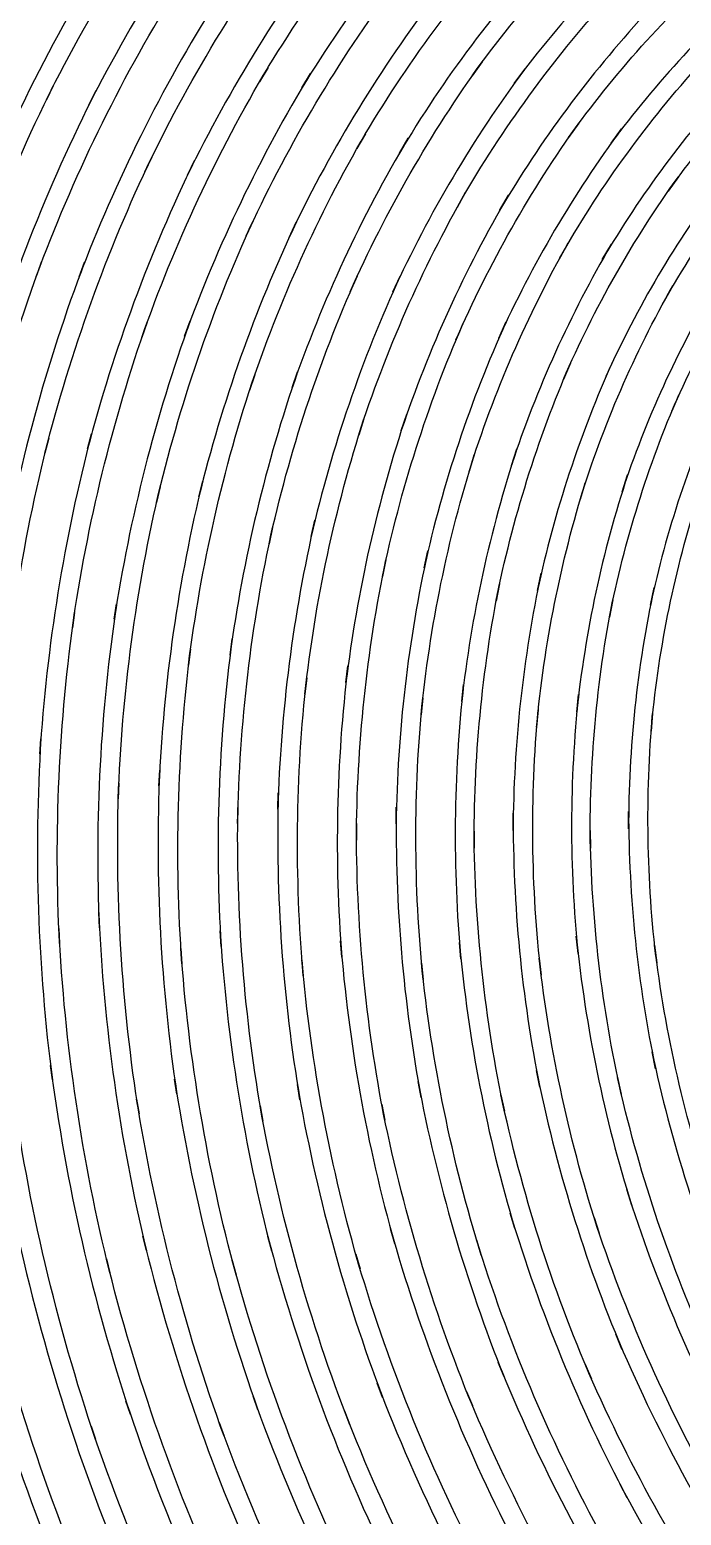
# Model space of a CAD drawing. Extents: x -32 to 185, y 69 to 286.
# Drawn here: x 40.84 to 54.67, y 151.1 to 182.62 of the extents above; entities that cross this region are included whole.
import ezdxf

# ---------------------------------------------------------------- set-up
doc = ezdxf.new("R2010")
doc.units = 0
doc.layers.add('Ebene_1', color=7, linetype='CONTINUOUS')

msp = doc.modelspace()

# ---------------------------------------------------------------- linework, layer by layer
at = {"layer": 'Ebene_1', "color": 7}
for p, q in [((50.451047, 181.944998), (50.23392, 181.643616)), ((45.90257, 181.823834), (45.722861, 181.521434)), ((46.620644, 181.388561), (46.805953, 181.692743)), ((51.12763, 181.485034), (51.350612, 181.785907)), ((41.34493, 181.432597), (41.198821, 181.138852)), ((42.100421, 181.031688), (42.251367, 181.328743)), ((52.503195, 180.644269), (52.283522, 180.337542)), ((47.969736, 180.417469), (47.78799, 180.103869)), ((48.690355, 180.005869), (48.877955, 180.320487)), ((53.183086, 180.214342), (53.408105, 180.518524)), ((43.435259, 179.918814), (43.28915, 179.611832)), ((44.194314, 179.540305), (44.34526, 179.849578)), ((54.613633, 179.505432), (54.392942, 179.19845)), ((50.097738, 179.175795), (49.913956, 178.852777)), ((50.819375, 178.790413), (51.009266, 179.113177)), ((45.587952, 178.572013), (45.441334, 178.252049)), ((46.34828, 178.214885), (46.500244, 178.537649)), ((52.276649, 178.10034), (52.090576, 177.771721)), ((52.998032, 177.744994), (53.189704, 178.071576)), ((41.097766, 177.698158), (40.983729, 177.390412)), ((41.891694, 177.380485), (42.010058, 177.691539)), ((47.793081, 177.392957), (47.645699, 177.062048)), ((48.553155, 177.060266), (48.706137, 177.393212)), ((54.496033, 177.192375), (54.309451, 176.864011)), ((43.337004, 176.414993), (43.224495, 176.09452)), ((44.131951, 176.119211), (44.249551, 176.443502)), ((50.040974, 176.384702), (49.89232, 176.043865)), ((50.799266, 176.07772), (50.953775, 176.419065)), ((53.076686, 175.270301), (53.232468, 175.61521)), ((45.620788, 175.30441), (45.508788, 174.97121)), ((46.414716, 175.031028), (46.531298, 175.367283)), ((52.321704, 175.546992), (52.171776, 175.200301)), ((54.625088, 174.879828), (54.474142, 174.533391)), ((47.938427, 174.366664), (47.82719, 174.022009)), ((48.729809, 174.1167), (48.846646, 174.4639)), ((42.072167, 173.727245), (42.156676, 174.04899)), ((41.248966, 173.958881), (41.168021, 173.640954)), ((51.067557, 173.379026), (51.184903, 173.734117)), ((50.281011, 173.603281), (50.169265, 173.248699)), ((53.418032, 172.818008), (53.536141, 173.177426)), ((43.611914, 172.920844), (43.533768, 172.589935)), ((44.433587, 172.710844), (44.515805, 173.045826)), ((52.637595, 173.012226), (52.525595, 172.652044)), ((46.819189, 171.871607), (46.899626, 172.218552)), ((46.000571, 172.059461), (45.92497, 171.715825)), ((49.218283, 171.20877), (49.297446, 171.566661)), ((48.405009, 171.373461), (48.330936, 171.018369)), ((50.815302, 170.863097), (50.741993, 170.498587)), ((51.621194, 170.723606), (51.700103, 171.089388)), ((54.017996, 170.41586), (54.097414, 170.78546)), ((41.796494, 170.256514), (41.750167, 169.931968)), ((42.639804, 170.11346), (42.689695, 170.442842)), ((53.221523, 170.526078), (53.148214, 170.155969)), ((45.095915, 169.354659), (45.142242, 169.696259)), ((44.256678, 169.476332), (44.214169, 169.138804)), ((47.557117, 168.773276), (47.600136, 169.127095)), ((46.723226, 168.872549), (46.684535, 168.523567)), ((50.013229, 168.369567), (50.053956, 168.733313)), ((49.186973, 168.446185), (49.151083, 168.085749)), ((52.454067, 168.142258), (52.493522, 168.514404)), ((51.637739, 168.194949), (51.603885, 167.825348)), ((54.066105, 168.11604), (54.03276, 167.740076)), ((41.061366, 167.25313), (41.081475, 167.573603)), ((43.588241, 166.581129), (43.603005, 166.913566)), ((42.734749, 166.633565), (42.72304, 166.305711)), ((46.111298, 166.08731), (46.120971, 166.431711)), ((48.620355, 165.77091), (48.6257, 166.127274)), ((45.263915, 166.118874), (45.257552, 165.778546)), ((51.10523, 165.630655), (51.107012, 165.996692)), ((53.556505, 165.664255), (53.55625, 166.038438)), ((47.780609, 165.781092), (47.779336, 165.429564)), ((50.275665, 165.619455), (50.278211, 165.256728)), ((52.739413, 165.629637), (52.744759, 165.25851)), ((42.322894, 163.568835), (42.30864, 163.889563)), ((41.461766, 163.551272), (41.478057, 163.235635)), ((44.907042, 163.169199), (44.886169, 163.501635)), ((47.468281, 162.946217), (47.441045, 163.290362)), ((52.482577, 163.023089), (52.445158, 163.387599)), ((44.052532, 163.131017), (44.075951, 162.803162)), ((49.996683, 162.898871), (49.963847, 163.253453)), ((54.107342, 163.195926), (54.152142, 162.827089)), ((46.622171, 162.887416), (46.651953, 162.549125)), ((49.160501, 162.819962), (49.196392, 162.470216)), ((51.658612, 162.923562), (51.699849, 162.563634)), ((54.128978, 160.576651), (54.053378, 160.935306)), ((41.325075, 160.33916), (41.284857, 160.646142)), ((51.670321, 160.188978), (51.600321, 160.53796)), ((43.968787, 160.039814), (43.920678, 160.356978)), ((46.58068, 159.917123), (46.524935, 160.244978)), ((49.151083, 159.967523), (49.087701, 160.306323)), ((53.320286, 160.390832), (53.39945, 160.036759)), ((43.114531, 159.930868), (43.164422, 159.618286)), ((50.847375, 160.021741), (50.92043, 159.677595)), ((45.735334, 159.788068), (45.79337, 159.464541)), ((48.316173, 159.819377), (48.381591, 159.485922)), ((53.622687, 157.672284), (53.515778, 158.012103)), ((51.141375, 157.184575), (51.042102, 157.514975)), ((52.822141, 157.418248), (52.931086, 157.084538)), ((43.31995, 156.722574), (43.247404, 157.023193)), ((45.980716, 156.705265), (45.899007, 157.015811)), ((48.591082, 156.860793), (48.500209, 157.18152)), ((50.326829, 156.948356), (50.427629, 156.623302)), ((42.472567, 156.542865), (42.545876, 156.246828)), ((45.143006, 156.50621), (45.225733, 156.200756)), ((47.763809, 156.642902), (47.8557, 156.328029)), ((53.415996, 154.628936), (53.282359, 154.946609)), ((50.914321, 154.035845), (50.790357, 154.344863)), ((52.631231, 154.307445), (52.765886, 153.995117)), ((48.335518, 153.603881), (48.221227, 153.904244)), ((42.98115, 153.241917), (42.887477, 153.524717)), ((45.687988, 153.338135), (45.583879, 153.629335)), ((50.115302, 153.731153), (50.240284, 153.427735)), ((47.523772, 153.316753), (47.638572, 153.021735)), ((42.147003, 152.993225), (42.241185, 152.715007)), ((44.864533, 153.069335), (44.968897, 152.782716)), ((53.524941, 151.474097), (53.368905, 151.767842))]:
    msp.add_line(p, q, dxfattribs=at)
for points in [[(41.041002, 186.769148), (39.685292, 184.766128), (38.525327, 182.637108), (37.577908, 180.411869)], [(41.198821, 181.138852), (42.192312, 183.135763), (43.379004, 185.030601), (44.742097, 186.795875)], [(45.61697, 186.536239), (44.267114, 184.821364), (43.088822, 182.97769), (42.100421, 181.031688)], [(45.722861, 181.521434), (46.743589, 183.23809), (47.935372, 184.847328), (49.279628, 186.324711)], [(50.146611, 186.038093), (48.816609, 184.611873), (47.635263, 183.053799), (46.620644, 181.388561)], [(50.23392, 181.643616), (51.267121, 183.078235), (52.448467, 184.400346), (53.758105, 185.588056)], [(38.796673, 178.857613), (39.655765, 181.042888), (40.724347, 183.14009), (41.987912, 185.119437)], [(54.616179, 185.273946), (53.322577, 184.138164), (52.15294, 182.867981), (51.12763, 181.485034)], [(42.878059, 184.919873), (41.624421, 182.991944), (40.561184, 180.946415), (39.703874, 178.812304)], [(43.28915, 179.611832), (44.197878, 181.519652), (45.293952, 183.333036), (46.56108, 185.024237)], [(47.445372, 184.797437), (46.189189, 183.157654), (45.099988, 181.396452), (44.194314, 179.540305)], [(47.78799, 180.103869), (48.731846, 181.732198), (49.840647, 183.259726), (51.09683, 184.661255)], [(51.974249, 184.407473), (50.730539, 183.057617), (49.629883, 181.582525), (48.690355, 180.005869)], [(52.283522, 180.337542), (53.246468, 181.682561), (54.35196, 182.920417), (55.580143, 184.028709)], [(56.448908, 183.746418), (55.234979, 182.691326), (54.139669, 181.506925), (53.183086, 180.214342)], [(40.983729, 177.390412), (41.759076, 179.481759), (42.737804, 181.492161), (43.905659, 183.392345)], [(44.802678, 183.226635), (43.642714, 181.378379), (42.667549, 179.420159), (41.891694, 177.380485)], [(45.441334, 178.252049), (46.273953, 180.067469), (47.287808, 181.794307), (48.467373, 183.40609)], [(49.360065, 183.213145), (48.189409, 181.653543), (47.180135, 179.978887), (46.34828, 178.214885)], [(49.913956, 178.852777), (50.78883, 180.389215), (51.823049, 181.829434), (52.99905, 183.149508)], [(53.885378, 182.928308), (52.719813, 181.661434), (51.691958, 180.27416), (50.819375, 178.790413)], [(54.392942, 179.19845), (55.293016, 180.449542), (56.330035, 181.596779), (57.48389, 182.61878)], [(47.645699, 177.062048), (48.410864, 178.781504), (49.351155, 180.417724), (50.451047, 181.944998)], [(43.224495, 176.09452), (43.925259, 178.088122), (44.822533, 180.007651), (45.90257, 181.823834)], [(46.805953, 181.692743), (45.731261, 179.928487), (44.83526, 178.061394), (44.131951, 176.119211)], [(51.350612, 181.785907), (50.257338, 180.311578), (49.319846, 178.727795), (48.553155, 177.060266)], [(52.090576, 177.771721), (52.905122, 179.211941), (53.872905, 180.560269), (54.976615, 181.79278)], [(55.870325, 181.604416), (54.77527, 180.426378), (53.812069, 179.132268), (52.998032, 177.744994)], [(38.837655, 174.866846), (39.459255, 177.131284), (40.299256, 179.33005), (41.34493, 181.432597)], [(42.251367, 181.328743), (41.209766, 179.278377), (40.37002, 177.131284), (39.744346, 174.918264)], [(49.89232, 176.043865), (50.598938, 177.664558), (51.474067, 179.206595), (52.503195, 180.644269)], [(45.508788, 174.97121), (46.14388, 176.864775), (46.968353, 178.689358), (47.969736, 180.417469)], [(48.877955, 180.320487), (47.879881, 178.645322), (47.05439, 176.873175), (46.414716, 175.031028)], [(53.408105, 180.518524), (52.383813, 179.134813), (51.509194, 177.64623), (50.799266, 176.07772)], [(54.309451, 176.864011), (55.071306, 178.203685), (55.980289, 179.454268), (57.018835, 180.592851)], [(41.168021, 173.640954), (41.716821, 175.802556), (42.476385, 177.905358), (43.435259, 179.918814)], [(44.34526, 179.849578), (43.388423, 177.888558), (42.626822, 175.837683), (42.072167, 173.727245)], [(52.171776, 175.200301), (52.828504, 176.71892), (53.647378, 178.162449), (54.613633, 179.505432)], [(55.522361, 179.412777), (54.558906, 178.125285), (53.73876, 176.735975), (53.076686, 175.270301)], [(47.82719, 174.022009), (48.405518, 175.812992), (49.166355, 177.540085), (50.097738, 179.175795)], [(51.009266, 179.113177), (50.078902, 177.530921), (49.314755, 175.856519), (48.729809, 174.1167)], [(43.533768, 172.589935), (44.018678, 174.646918), (44.706969, 176.650957), (45.587952, 178.572013)], [(46.500244, 178.537649), (45.619007, 176.669029), (44.926642, 174.717173), (44.433587, 172.710844)], [(54.474142, 174.533391), (55.089634, 175.946374), (55.860398, 177.286812), (56.772181, 178.529504)], [(50.169265, 173.248699), (50.699739, 174.935319), (51.406103, 176.561356), (52.276649, 178.10034)], [(53.189704, 178.071576), (52.318395, 176.586811), (51.606939, 175.013719), (51.067557, 173.379026)], [(39.302455, 170.90306), (39.679946, 173.220953), (40.281183, 175.496592), (41.097766, 177.698158)], [(42.010058, 177.691539), (41.192202, 175.541901), (40.58562, 173.317681), (40.198456, 171.050442)], [(45.92497, 171.715825), (46.354898, 173.666408), (46.980826, 175.568374), (47.793081, 177.392957)], [(48.706137, 177.393212), (47.89159, 175.621319), (47.259299, 173.771281), (46.819189, 171.871607)], [(52.525595, 172.652044), (53.017123, 174.231754), (53.677923, 175.754192), (54.496033, 177.192375)], [(55.409597, 177.196957), (54.588433, 175.81401), (53.920505, 174.345791), (53.418032, 172.818008)], [(41.750167, 169.931968), (42.066058, 172.139643), (42.597549, 174.311173), (43.337004, 176.414993)], [(44.249551, 176.443502), (43.506277, 174.391609), (42.966895, 172.271243), (42.639804, 170.11346)], [(48.330936, 171.018369), (48.715555, 172.861026), (49.288537, 174.659391), (50.040974, 176.384702)], [(50.953775, 176.419065), (50.196756, 174.747209), (49.615119, 173.000771), (49.218283, 171.20877)], [(53.232468, 175.61521), (52.523813, 174.046445), (51.983667, 172.406662), (51.621194, 170.723606)], [(44.214169, 169.138804), (44.477624, 171.235497), (44.948788, 173.300881), (45.620788, 175.30441)], [(46.531298, 175.367283), (45.853952, 173.415935), (45.372861, 171.401715), (45.095915, 169.354659)], [(50.741993, 170.498587), (51.090212, 172.232043), (51.619667, 173.924263), (52.321704, 175.546992)], [(55.532543, 174.981391), (54.863342, 173.519281), (54.355269, 171.988189), (54.017996, 170.41586)], [(53.148214, 170.155969), (53.469196, 171.778952), (53.964287, 173.36299), (54.625088, 174.879828)], [(46.684535, 168.523567), (46.904717, 170.508514), (47.324972, 172.466225), (47.938427, 174.366664)], [(48.846646, 174.4639), (48.225045, 172.615898), (47.793081, 170.709096), (47.557117, 168.773276)], [(42.156676, 174.04899), (41.571985, 171.82477), (41.20493, 169.548623), (41.061366, 167.25313)], [(40.185983, 167.011311), (40.315038, 169.355932), (40.671147, 171.682734), (41.248966, 173.958881)], [(51.184903, 173.734117), (50.609884, 171.991243), (50.21712, 170.193387), (50.013229, 168.369567)], [(49.151083, 168.085749), (49.33741, 169.958696), (49.716174, 171.807716), (50.281011, 173.603281)], [(53.536141, 173.177426), (52.998541, 171.542225), (52.635559, 169.854077), (52.454067, 168.142258)], [(42.72304, 166.305711), (42.802458, 168.534513), (43.100277, 170.750333), (43.611914, 172.920844)], [(44.515805, 173.045826), (43.99526, 170.926733), (43.684205, 168.761313), (43.588241, 166.581129)], [(51.603885, 167.825348), (51.765776, 169.585786), (52.112213, 171.324333), (52.637595, 173.012226)], [(54.03276, 167.740076), (54.179378, 169.388004), (54.503415, 171.015569), (54.999015, 172.594262)], [(46.899626, 172.218552), (46.433298, 170.206114), (46.16908, 168.152185), (46.111298, 166.08731)], [(45.257552, 165.778546), (45.296497, 167.89153), (45.545697, 169.995605), (46.000571, 172.059461)], [(49.297446, 171.566661), (48.876173, 169.662659), (48.649118, 167.72073), (48.620355, 165.77091)], [(47.779336, 165.429564), (47.787227, 167.426984), (47.996972, 169.418295), (48.405009, 171.373461)], [(50.278211, 165.256728), (50.26472, 167.138839), (50.444684, 169.01764), (50.815302, 170.863097)], [(51.700103, 171.089388), (51.313703, 169.29535), (51.114393, 167.46593), (51.10523, 165.630655)], [(54.097414, 170.78546), (53.736469, 169.102404), (53.555232, 167.385493), (53.556505, 165.664255)], [(41.478057, 163.235635), (41.357403, 165.580764), (41.464057, 167.932003), (41.796494, 170.256514)], [(42.689695, 170.442842), (42.344785, 168.168985), (42.22184, 165.866619), (42.322894, 163.568835)], [(52.744759, 165.25851), (52.718795, 167.026075), (52.878395, 168.791858), (53.221523, 170.526078)], [(45.142242, 169.696259), (44.849769, 167.533639), (44.77086, 165.347346), (44.907042, 163.169199)], [(44.075951, 162.803162), (43.917878, 165.028146), (43.97846, 167.263057), (44.256678, 169.476332)], [(47.600136, 169.127095), (47.350426, 167.07622), (47.306135, 165.005491), (47.468281, 162.946217)], [(46.651953, 162.549125), (46.466135, 164.653964), (46.490316, 166.772293), (46.723226, 168.872549)], [(50.053956, 168.733313), (49.837083, 166.795456), (49.817992, 164.840546), (49.996683, 162.898871)], [(49.196392, 162.470216), (48.992246, 164.456691), (48.989191, 166.458947), (49.186973, 168.446185)], [(52.493522, 168.514404), (52.300067, 166.689311), (52.296504, 164.848946), (52.482577, 163.023089)], [(51.699849, 162.563634), (51.48603, 164.433527), (51.465412, 166.320729), (51.637739, 168.194949)], [(54.152142, 162.827089), (53.938323, 164.582182), (53.90956, 166.355092), (54.066105, 168.11604)], [(41.081475, 167.573603), (40.930275, 165.16), (41.011729, 162.737234), (41.325075, 160.33916)], [(43.603005, 166.913566), (43.501695, 164.615782), (43.624132, 162.31367), (43.968787, 160.039814)], [(43.164422, 159.618286), (42.795077, 161.937197), (42.651004, 164.286909), (42.734749, 166.633565)], [(46.120971, 166.431711), (46.05988, 164.250254), (46.21388, 162.068034), (46.58068, 159.917123)], [(48.6257, 166.127274), (48.595155, 164.061636), (48.7713, 161.998034), (49.151083, 159.967523)], [(45.79337, 159.464541), (45.399843, 161.659997), (45.222424, 163.889054), (45.263915, 166.118874)], [(51.107012, 165.996692), (51.097593, 164.046618), (51.286466, 162.100616), (51.670321, 160.188978)], [(53.55625, 166.038438), (53.557778, 164.203163), (53.749705, 162.372471), (54.128978, 160.576651)], [(48.381591, 159.485922), (47.9733, 161.559197), (47.771954, 163.668108), (47.780609, 165.781092)], [(50.92043, 159.677595), (50.506029, 161.631233), (50.28992, 163.62229), (50.275665, 165.619455)], [(53.39945, 160.036759), (52.988359, 161.873561), (52.767159, 163.747781), (52.739413, 165.629637)], [(42.30864, 163.889563), (42.414785, 161.47367), (42.753586, 159.073558), (43.31995, 156.722574)], [(42.545876, 156.246828), (41.951767, 158.64134), (41.588785, 161.087524), (41.461766, 163.551272)], [(44.886169, 163.501635), (45.029733, 161.206142), (45.396279, 158.929995), (45.980716, 156.705265)], [(47.441045, 163.290362), (47.612354, 161.114506), (47.997481, 158.960795), (48.591082, 156.860793)], [(52.445158, 163.387599), (52.64294, 161.447451), (53.037486, 159.532504), (53.622687, 157.672284)], [(45.225733, 156.200756), (44.611769, 158.467485), (44.218751, 160.788433), (44.052532, 163.131017)], [(49.963847, 163.253453), (50.153229, 161.196215), (50.54752, 159.163158), (51.141375, 157.184575)], [(55.358179, 157.705121), (54.754142, 159.487704), (54.334906, 161.32756), (54.107342, 163.195926)], [(47.8557, 156.328029), (47.231299, 158.468758), (46.817917, 160.665742), (46.622171, 162.887416)], [(50.427629, 156.623302), (49.801192, 158.641849), (49.37661, 160.717669), (49.160501, 162.819962)], [(52.931086, 157.084538), (52.311776, 158.98294), (51.885158, 160.939378), (51.658612, 162.923562)], [(54.053378, 160.935306), (54.456069, 159.027231), (55.051961, 157.164975), (55.83138, 155.377555)], [(41.284857, 160.646142), (41.613476, 158.129703), (42.181621, 155.650428), (42.98115, 153.241917)], [(51.600321, 160.53796), (52.007085, 158.512794), (52.615449, 156.533192), (53.415996, 154.628936)], [(42.241185, 152.715007), (41.411112, 155.165009), (40.815729, 157.688321), (40.463184, 160.250832)], [(43.920678, 160.356978), (44.283151, 157.96603), (44.874969, 155.615555), (45.687988, 153.338135)], [(46.524935, 160.244978), (46.91159, 157.977739), (47.517917, 155.753519), (48.335518, 153.603881)], [(49.087701, 160.306323), (49.489119, 158.161521), (50.101047, 156.06101), (50.914321, 154.035845)], [(55.206725, 154.7193), (54.388615, 156.541338), (53.756578, 158.441521), (53.320286, 160.390832)], [(44.968897, 152.782716), (44.123805, 155.100609), (43.502714, 157.494357), (43.114531, 159.930868)], [(52.765886, 153.995117), (51.928431, 155.935519), (51.285703, 157.954321), (50.847375, 160.021741)], [(47.638572, 153.021735), (46.787117, 155.210318), (46.149734, 157.476539), (45.735334, 159.788068)], [(50.240284, 153.427735), (49.391628, 155.490064), (48.747119, 157.631048), (48.316173, 159.819377)], [(53.515778, 158.012103), (54.135596, 156.041665), (54.950906, 154.137917), (55.949234, 152.32937)], [(51.042102, 157.514975), (51.669303, 155.424646), (52.501158, 153.401008), (53.524941, 151.474097)], [(55.370143, 151.630388), (54.331342, 153.470499), (53.47785, 155.409373), (52.822141, 157.418248)], [(40.555075, 157.205957), (41.119402, 154.608827), (41.928858, 152.070752), (42.971731, 149.626095)], [(43.247404, 157.023193), (43.841768, 154.555881), (44.670315, 152.150934), (45.721334, 149.841186)], [(45.899007, 157.015811), (46.51348, 154.677045), (47.351954, 152.402679), (48.402464, 150.224532)], [(48.500209, 157.18152), (49.125883, 154.967991), (49.965374, 152.820898), (51.006721, 150.770023)], [(42.268931, 149.050058), (41.192966, 151.533915), (40.353474, 154.114245), (39.762165, 156.75592)], [(52.919377, 150.797514), (51.856394, 152.758025), (50.987884, 154.818318), (50.326829, 156.948356)], [(45.041442, 149.238422), (43.95555, 151.586351), (43.095186, 154.032281), (42.472567, 156.542865)], [(47.746245, 149.596313), (46.659589, 151.810861), (45.78777, 154.124936), (45.143006, 156.50621)], [(50.375447, 150.117368), (49.296174, 152.203116), (48.421555, 154.388645), (47.763809, 156.642902)], [(53.282359, 154.946609), (54.12796, 152.934934), (55.17007, 151.011333), (56.393162, 149.204058)], [(50.790357, 154.344863), (51.647412, 152.210752), (52.710395, 150.164714), (53.964032, 148.23653)], [(55.862689, 148.466894), (54.597342, 150.303441), (53.514759, 152.259625), (52.631231, 154.307445)], [(48.221227, 153.904244), (49.081082, 151.643624), (50.156538, 149.471077), (51.432576, 147.416638)], [(40.14042, 153.594971), (40.952675, 150.938023), (42.013112, 148.363039), (43.307477, 145.904382)], [(42.887477, 153.524717), (43.724677, 151.002424), (44.799115, 148.564894), (46.095771, 146.245219)], [(45.583879, 153.629335), (46.437116, 151.239151), (47.51639, 148.936022), (48.807191, 146.751001)], [(53.405559, 147.520238), (52.110685, 149.479477), (51.008757, 151.55937), (50.115302, 153.731153)], [(50.84712, 146.722492), (49.530865, 148.809003), (48.417991, 151.017442), (47.523772, 153.316753)], [(42.645658, 145.281509), (41.315657, 147.77733), (40.222383, 150.392532), (39.380346, 153.092244)], [(45.458643, 145.597146), (44.124569, 147.952966), (43.015768, 150.429187), (42.147003, 152.993225)], [(48.195009, 146.07951), (46.866026, 148.298639), (45.750607, 150.639187), (44.864533, 153.069335)], [(53.368905, 151.767842), (54.447924, 149.736822), (55.722434, 147.815766), (57.173599, 146.031655)]]:
    msp.add_open_spline(points, degree=3, dxfattribs=at)

doc.saveas('drawing.dxf')
